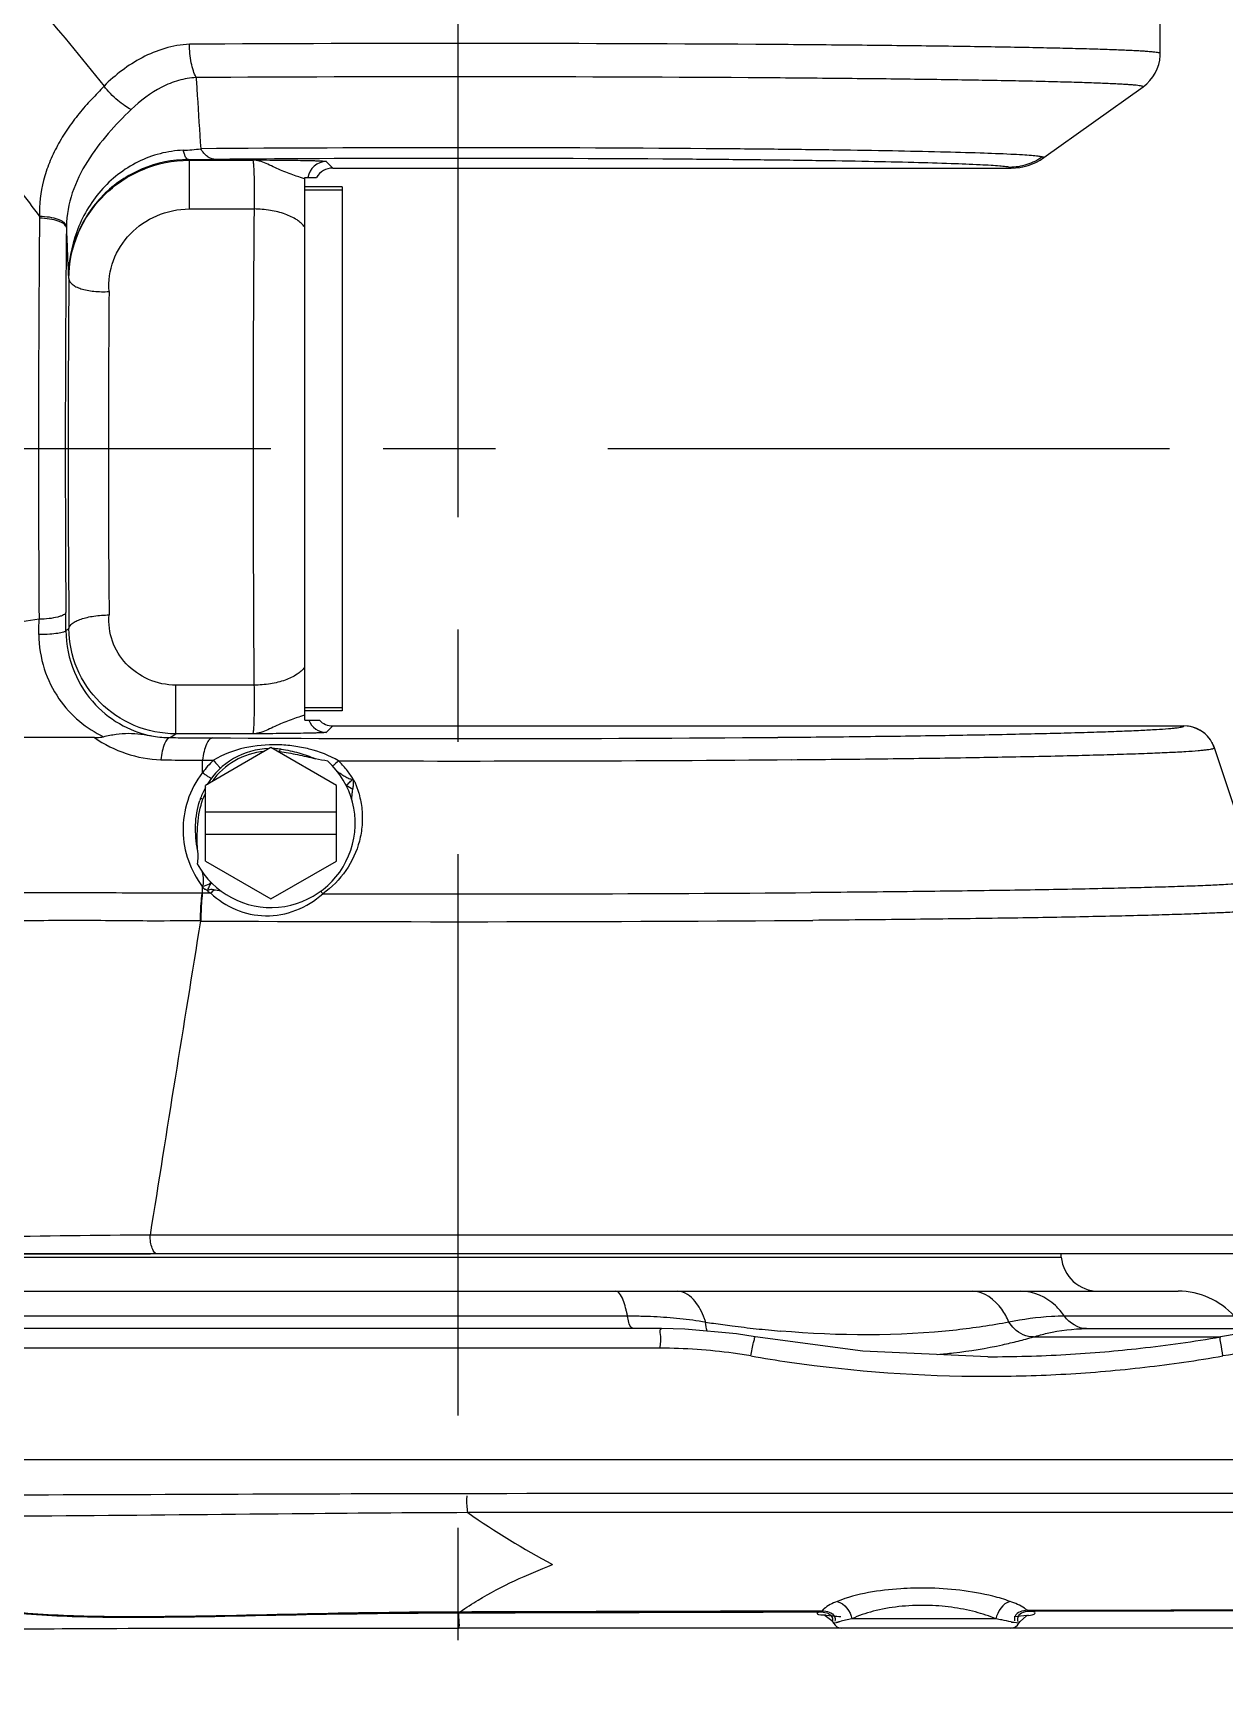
# Model space of a CAD drawing. Header units: millimetres. Extents: x 4086 to 8300, y 123 to 1549.
# Drawn here: x 6869.58 to 6885.49, y 988.63 to 1010.6 of the extents above; entities that cross this region are included whole.
import ezdxf

# ---------------------------------------------------------------- set-up
doc = ezdxf.new("R2010")
doc.units = ezdxf.units.MM
doc.linetypes.add('CENTER', pattern=[0.6, 0.375, -0.075, 0.075, -0.075])
doc.layers.add('中心线', color=7, linetype='Continuous')
doc.layers.add('外形图', color=7, linetype='Continuous')

msp = doc.modelspace()

# ---------------------------------------------------------------- linework, layer by layer
at = {"layer": '中心线', "linetype": 'CENTER', "ltscale": 20}
for p, q in [((6875.264, 980.1318), (6875.264, 1030.9093)), ((6992.764, 1005.043), (6836.9537, 1005.043))]:
    msp.add_line(p, q, dxfattribs=at)
at = {"layer": '外形图'}
for p, q in [((6884.639, 1010.3244), (6884.639, 1012.168)), ((6884.6384, 1010.2974), (6884.639, 1010.3243)), ((6883.0846, 1008.9328), (6884.4102, 1009.8798)), ((6871.6724, 1008.8982), (6871.6589, 1008.9072)), ((6871.6724, 1008.8982), (6871.6724, 1008.247)), ((6871.6724, 1008.8982), (6872.5205, 1008.8982)), ((6873.589, 1008.793), (6873.5033, 1008.8787)), ((6873.589, 1008.793), (6882.6485, 1008.793)), ((6873.214, 1001.418), (6873.214, 1008.668)), ((6873.214, 1008.668), (6873.3725, 1008.668)), ((6873.714, 1008.543), (6873.214, 1008.543)), ((6873.714, 1008.543), (6873.714, 1001.543)), ((6873.714, 1008.5003), (6873.214, 1008.5003)), ((6871.6724, 1008.247), (6872.5376, 1008.247)), ((6870.065, 1007.3181), (6870.0596, 1007.3217)), ((6870.0263, 1002.6153), (6870.0662, 1002.6419)), ((6871.4948, 1001.2373), (6871.4948, 1001.887)), ((6872.5372, 1001.887), (6871.4948, 1001.887)), ((6873.714, 1001.5857), (6873.214, 1001.5857)), ((6873.714, 1001.543), (6873.214, 1001.543)), ((6873.214, 1001.418), (6873.4105, 1001.418)), ((6873.589, 1001.343), (6873.5028, 1001.2568)), ((6873.589, 1001.343), (6884.9558, 1001.343)), ((6884.9558, 1001.3429), (6884.9557, 1001.343)), ((6871.4186, 1001.1865), (6871.4948, 1001.2373)), ((6872.5199, 1001.2373), (6871.4948, 1001.2373)), ((6885.3434, 1001.0958), (6885.3426, 1001.0976)), ((6871.8494, 1000.7197), (6871.8503, 1000.8845)), ((6871.8503, 1000.8845), (6871.995, 1000.8836)), ((6872.764, 1001.0534), (6871.889, 1000.5482)), ((6873.639, 1000.5482), (6872.764, 1001.0534)), ((6872.8813, 1001.0339), (6872.8773, 1001.0006)), ((6872.9012, 1001.0314), (6872.8813, 1001.0339)), ((6885.954, 999.2729), (6885.3614, 1001.0506)), ((6871.889, 999.5378), (6871.889, 1000.5482)), ((6873.639, 999.5378), (6873.639, 1000.5482)), ((6873.7695, 1000.546), (6873.7679, 1000.5469)), ((6873.8564, 1000.4944), (6873.7695, 1000.546)), ((6871.8244, 1000.3787), (6871.8136, 1000.3469)), ((6871.8244, 1000.3787), (6871.856, 1000.3675)), ((6873.639, 1000.193), (6871.889, 1000.193)), ((6873.639, 999.893), (6871.889, 999.893)), ((6871.889, 999.5378), (6872.764, 999.0327)), ((6872.764, 999.0327), (6873.639, 999.5378)), ((6871.8515, 999.1081), (6871.8509, 999.1936)), ((6871.961, 999.1075), (6871.8515, 999.1081)), ((6871.8846, 999.1668), (6871.8774, 999.1596)), ((6871.8303, 998.7375), (6871.8221, 998.7376)), ((6886.014, 994.543), (6871.1499, 994.543)), ((6885.764, 994.293), (6863.5773, 994.293)), ((6867.2099, 994.2494), (6883.3181, 994.2494)), ((6867.2137, 994.293), (6871.1562, 994.293)), ((6883.3181, 994.2494), (6883.3143, 994.293)), ((6865.6476, 993.793), (6884.8804, 993.793)), ((6877.5253, 993.4598), (6864.9023, 993.4598)), ((6885.6257, 993.4598), (6883.3613, 993.4598)), ((6877.9783, 993.2931), (6864.3995, 993.2931)), ((6877.6066, 993.2931), (6877.6069, 993.2931)), ((6878.2914, 993.2865), (6877.978, 993.2931)), ((6878.9811, 993.2245), (6878.2914, 993.2865)), ((6879.232, 993.1854), (6878.9811, 993.2245)), ((6882.9474, 993.1836), (6885.4444, 993.1836)), ((6883.6525, 993.2931), (6890.1756, 993.2931)), ((6877.2724, 993.0323), (6865.006, 993.0323)), ((6877.6066, 993.0323), (6877.2724, 993.0323)), ((6877.9624, 993.0323), (6877.6066, 993.0323)), ((6882.336, 992.918), (6882.3358, 992.918)), ((6886.0131, 991.543), (6864.2189, 991.543)), ((6875.2752, 989.3448), (6875.2746, 989.4978)), ((6880.1005, 989.5134), (6880.0889, 989.5107)), ((6882.4452, 989.4158), (6880.5204, 989.4158)), ((6882.8511, 989.4587), (6882.8811, 989.471)), ((6882.8775, 989.525), (6882.8634, 989.5317)), ((6875.2752, 989.3448), (6875.2746, 989.293)), ((6880.1737, 989.293), (6875.2746, 989.293)), ((6880.2765, 989.293), (6880.1737, 989.293)), ((6880.2548, 989.3931), (6880.2765, 989.3594)), ((6880.3094, 989.3657), (6880.2765, 989.3593)), ((6880.3869, 989.293), (6880.2765, 989.293)), ((6882.6412, 989.293), (6880.3869, 989.293)), ((6882.7516, 989.293), (6882.64, 989.293)), ((6882.7515, 989.3592), (6882.6885, 989.3681)), ((6882.8811, 989.293), (6882.7516, 989.293)), ((6885.609, 989.293), (6882.8811, 989.293))]:
    msp.add_line(p, q, dxfattribs=at)
for points in [[(6884.6384, 1010.2974), (6884.6388, 1010.3074), (6884.639, 1010.3244)], [(6882.3358, 992.918), (6880.6695, 992.9944), (6879.232, 993.1854)], [(6875.2931, 989.5133), (6875.2869, 989.5058), (6875.2808, 989.5006), (6875.2746, 989.4978)], [(6880.1238, 989.5253), (6880.112, 989.5183), (6880.1005, 989.5134)], [(6880.1737, 989.4667), (6880.1479, 989.4709), (6880.1662, 989.4639), (6880.2548, 989.3931)], [(6882.7516, 989.3594), (6882.7664, 989.3837), (6882.8511, 989.4587)], [(6882.9053, 989.5177), (6882.8914, 989.5203), (6882.8775, 989.525)]]:
    msp.add_lwpolyline(points, dxfattribs=at)
for centre, radius, start, end in [((6875.255, 375.9456), 634.5114, 89.6404438, 90.3232069), ((6884.0928, 1010.3243), 0.5463, 305.53333, 357.17673), ((6875.255, 403.3553), 606.6565, 89.6332898, 90.3295967), ((6871.4805, 1011.7449), 2.7158, 272.36439, 277.30045), ((6875.2673, 566.8602), 442.2043, 89.571296, 90.445941), ((6871.4794, 1071.6788), 62.7719, 270.163866, 270.488596), ((6875.2673, 606.6553), 402.2671, 89.554661, 90.463281), ((6873.5034, 1008.6287), 0.2501, 90.02246, 170.94497), ((6873.589, 1008.5431), 0.2499, 89.99701, 150.00668), ((6882.6484, 1009.5437), 0.7507, 270.01933, 305.52432), ((7199.0896, 1005.0396), 329.4304, 179.463719, 180.395318), ((6871.3726, 1008.1427), 1.699, 179.90973, 180.66359), ((7264.0842, 1005.0413), 391.5597, 179.530913, 180.461563), ((7179.8111, 1005.0397), 309.7937, 179.452903, 180.403282), ((6871.3756, 1007.9857), 1.3442, 178.73849, 179.48361), ((7130.8619, 1005.0449), 260.8068, 179.500596, 180.527913), ((7102.1682, 1005.0448), 231.5759, 179.480479, 180.54918), ((6791.8526, 1002.3452), 78.1741, 0.198001, 0.37678), ((6784.2708, 1003.7632), 85.4021, 359.195015, 359.331396), ((6873.5029, 1001.5069), 0.2501, 200.8155, 269.97886), ((6873.589, 1001.593), 0.25, 224.42658, 270.0013), ((6884.9557, 1000.9154), 0.4276, 26.36023, 89.99683), ((6884.9559, 1000.9154), 0.4275, 42.62018, 90.00932), ((6871.3642, 1002.5765), 1.6887, 235.42298, 267.61914), ((6871.4278, 1002.5713), 1.3848, 260.31815, 269.62169), ((6875.2444, 1531.9045), 530.7314, 269.648399, 270.463074), ((6884.9564, 1000.9159), 0.4267, 42.29164, 42.61848), ((6884.9556, 1000.9152), 0.4279, 35.96291, 42.2882), ((6884.9561, 1000.9156), 0.4272, 34.3312, 35.96169), ((6884.9563, 1000.9157), 0.427, 25.20706, 28.60581), ((6884.956, 1000.9155), 0.4274, 25.21955, 26.36108), ((6884.9556, 1000.9153), 0.4278, 24.9883, 25.20495), ((6884.9559, 1000.9155), 0.4274, 24.96065, 25.20722), ((6884.9554, 1000.9153), 0.4279, 18.87947, 24.99033), ((6884.9553, 1000.9152), 0.4281, 18.44125, 24.98786), ((6872.764, 1000.043), 1.125, 208.90222, 47.58205), ((6872.8562, 999.9715), 1.2544, 133.35621, 143.38368), ((6872.764, 1000.043), 0.9978, 91.40856, 148.70368), ((6872.764, 1000.043), 0.9643, 95.2425, 144.65837), ((6872.764, 1000.043), 0.9978, 83.25171, 88.67974), ((6872.764, 1000.043), 0.9643, 83.25138, 84.71765), ((6875.2366, 1557.6914), 556.8172, 269.83839, 270.460573), ((6884.9571, 1000.9158), 0.4262, 18.4326, 18.87606), ((6872.764, 1000.043), 0.9978, 151.41668, 160.33788), ((6872.764, 1000.043), 0.9643, 155.27923, 160.33722), ((6872.8436, 999.9384), 1.241, 216.8798, 218.87266), ((6872.411, 998.7573), 0.5702, 136.01206, 142.10932), ((6870.5282, 996.9106), 3.6571, 36.8052, 37.48876), ((6875.3027, 1602.4129), 603.3142, 269.8246544, 270.4435691), ((8165.2945, 789.2857), 1310.3209, 170.8019378, 170.9876922), ((6875.2409, 1633.1617), 634.4334, 269.6919908, 270.4296802), ((6871.7862, 868.009), 126.5356, 90.288134, 91.256312), ((6883.8162, 994.293), 0.5, 185, 270), ((6884.8804, 992.793), 1, 41.81532, 90), ((6877.5254, 986.1634), 7.2963, 89.34551, 90.00107), ((6877.5274, 986.3287), 7.131, 88.59665, 89.34587), ((6877.5371, 986.6478), 6.8118, 85.67582, 88.61297), ((6877.5705, 987.094), 6.3643, 82.54585, 85.67227), ((6877.6049, 987.3666), 6.0896, 80.89362, 82.53429), ((6877.3445, 992.9721), 1.2902, 18.40561, 20.60825), ((6881.1823, 1010.9889), 17.8024, 261.55773, 261.89821), ((6881.1352, 1010.6541), 17.4643, 261.89657, 262.71954), ((6881.0254, 1009.7838), 16.5871, 262.71454, 263.83694), ((6880.9007, 1008.6282), 15.4248, 263.83689, 265.039), ((6881.2755, 998.9103), 5.9658, 284.22719, 286.27518), ((6882.3558, 1011.0812), 18.1621, 276.38346, 279.79103), ((6886.6969, 986.0764), 7.2167, 90.00718, 99.99447), ((6877.9628, 985.8991), 7.1332, 86.05718, 90.003), ((6877.97, 986.0016), 7.0304, 82.09905, 86.05823), ((6877.984, 986.1069), 6.9242, 80.10746, 82.0945), ((6881.0184, 1000.3423), 7.4223, 275.01553, 276.6546), ((6881.0974, 999.7206), 6.7955, 276.60008, 282.18575), ((6881.2119, 999.1612), 6.2246, 282.2424, 284.22707), ((6882.3362, 1011.2756), 18.3576, 271.62016, 273.25256), ((6882.3378, 1011.2468), 18.3287, 273.25247, 274.88557), ((6882.342, 1011.1981), 18.2799, 274.88556, 276.38574), ((6886.6841, 985.9659), 7.0663, 90.00626, 99.84861), ((6882.281, 1010.7445), 18.0854, 260.10654, 261.75905), ((6882.3192, 1011.0479), 18.3911, 261.77656, 269.99642), ((6882.336, 1011.2815), 18.3635, 270.00008, 271.62024), ((6882.3224, 1011.1448), 18.488, 271.63126, 274.91808), ((6882.3279, 1011.0777), 18.4206, 274.91883, 276.56399), ((6882.3419, 1010.9619), 18.304, 276.56203, 279.85743), ((6882.3218, 1011.1619), 18.5051, 269.98861, 271.63175), ((6882.0554, 1000.4417), 11.691, 235.25094, 241.76518), ((6881.4595, 986.7163), 2.8811, 88.915, 96.23836), ((6881.4612, 986.6344), 2.9629, 82.43592, 88.97826), ((6882.0921, 986.9611), 2.48, 79.9378, 81.81426), ((6928.842, -18384.0075), 19373.5797, 90.01505478, 90.1358542), ((6880.3869, 989.418), 0.125, 208.0021, 270), ((6882.6412, 989.418), 0.125, 270, 331.99769), ((6882.7137, 989.6053), 0.239, 253.75357, 257.43927)]:
    msp.add_arc(centre, radius, start, end, dxfattribs=at)
for points, knots in [([(6868.6932, 1012.053), (6868.9988, 1011.7107), (6869.6241, 1010.9989), (6870.2309, 1010.271), (6870.5347, 1009.8884)], [0, 0, 0, 0, 0.4843319, 1, 1, 1, 1]), ([(6867.4201, 1010.8543), (6867.802, 1010.4264), (6868.3768, 1009.7698), (6869.1248, 1008.8636), (6869.4937, 1008.3886), (6869.6735, 1008.1453)], [0, 0, 0, 0, 0.4882033, 0.7425552, 1, 1, 1, 1]), ([(6871.6757, 1010.447), (6871.564, 1010.4415), (6871.3444, 1010.4028), (6870.9435, 1010.2365), (6870.6851, 1010.0371), (6870.5347, 1009.8884)], [0, 0, 0, 0, 0.2588458, 0.5104108, 1, 1, 1, 1]), ([(6871.7651, 1010.0018), (6871.7497, 1010.0306), (6871.724, 1010.0948), (6871.6867, 1010.2428), (6871.6761, 1010.3632), (6871.6757, 1010.4469)], [0, 0, 0, 0, 0.2143621, 0.4509336, 1, 1, 1, 1]), ([(6884.639, 1010.3245), (6884.6389, 1010.3271), (6884.6283, 1010.331), (6884.6122, 1010.3348), (6884.5814, 1010.3393), (6884.5406, 1010.3438), (6884.4876, 1010.3483), (6884.4233, 1010.3528), (6884.3474, 1010.3573), (6884.2236, 1010.3637), (6884.0411, 1010.3713), (6883.7893, 1010.3799), (6883.4948, 1010.3882), (6883.159, 1010.3961), (6882.7838, 1010.4038), (6882.3709, 1010.4111), (6881.9224, 1010.418), (6881.2598, 1010.4267), (6880.3609, 1010.4363), (6879.6229, 1010.442), (6879.2368, 1010.4446)], [0, 0, 0, 0, 0.0014251, 0.0048372, 0.0103713, 0.0180449, 0.0278569, 0.039799, 0.0538584, 0.0700189, 0.1085624, 0.1552412, 0.2098239, 0.2720389, 0.3415757, 0.4180869, 0.50119, 0.5904695, 0.7857421, 1, 1, 1, 1]), ([(6870.5347, 1009.8885), (6870.5075, 1009.8586), (6870.4527, 1009.7982), (6870.3665, 1009.7101), (6870.2803, 1009.6191), (6870.2005, 1009.5203), (6870.1217, 1009.419), (6870.0219, 1009.2792), (6869.9099, 1009.0969), (6869.8005, 1008.8674), (6869.6971, 1008.5542), (6869.6679, 1008.3069), (6869.6735, 1008.1453)], [0, 0, 0, 0, 0.0606401, 0.1222428, 0.1848291, 0.2484943, 0.3127265, 0.3772452, 0.5060612, 0.6331044, 0.7575315, 1, 1, 1, 1]), ([(6870.8983, 1009.5759), (6870.8684, 1009.5887), (6870.8052, 1009.6261), (6870.6783, 1009.7252), (6870.5888, 1009.8189), (6870.5347, 1009.8884)], [0, 0, 0, 0, 0.2022871, 0.4527956, 1, 1, 1, 1]), ([(6871.7652, 1010.0018), (6871.6862, 1009.9984), (6871.5267, 1009.971), (6871.2213, 1009.8465), (6871.0194, 1009.6925), (6870.8983, 1009.5759)], [0, 0, 0, 0, 0.24108, 0.4875059, 1, 1, 1, 1]), ([(6871.7652, 1010.0018), (6871.7699, 1009.9221), (6871.7892, 1009.6052), (6871.81, 1009.2884), (6871.8256, 1009.0511)], [0, 0, 0, 0, 0.251303, 1, 1, 1, 1]), ([(6884.4102, 1009.8798), (6884.4103, 1009.8822), (6884.4001, 1009.8864), (6884.3846, 1009.8899), (6884.3547, 1009.8946), (6884.3152, 1009.8989), (6884.2636, 1009.9035), (6884.201, 1009.908), (6884.1271, 1009.9125), (6884.0065, 1009.9188), (6883.8285, 1009.9264), (6883.5829, 1009.9349), (6883.2955, 1009.9432), (6882.9679, 1009.9511), (6882.6016, 1009.9588), (6882.1984, 1009.966), (6881.7605, 1009.9729), (6881.1135, 1009.9816), (6880.2357, 1009.9911), (6879.5149, 1009.9968), (6879.1378, 1009.9994)], [0, 0, 0, 0, 0.0013956, 0.0047648, 0.0102574, 0.017892, 0.0276678, 0.0395769, 0.0536066, 0.0697409, 0.1082423, 0.1548927, 0.2094606, 0.2716738, 0.3412215, 0.4177556, 0.5008926, 0.590216, 0.7856024, 1, 1, 1, 1]), ([(6870.8983, 1009.5759), (6870.7916, 1009.474), (6870.5801, 1009.256), (6870.3007, 1008.8902), (6870.0924, 1008.4732), (6870.0349, 1008.1663), (6870.0318, 1008.0153)], [0, 0, 0, 0, 0.2419941, 0.4972624, 0.7522882, 1, 1, 1, 1]), ([(6871.5925, 1009.0315), (6871.4887, 1009.0271), (6871.2802, 1008.996), (6870.9837, 1008.885), (6870.7144, 1008.715), (6870.4067, 1008.4227), (6870.1344, 1007.957), (6870.0601, 1007.5323), (6870.0596, 1007.3217)], [0, 0, 0, 0, 0.1234955, 0.2482452, 0.3736489, 0.499333, 0.7497445, 1, 1, 1, 1]), ([(6871.6589, 1008.9072), (6871.6523, 1008.9079), (6871.6375, 1008.9179), (6871.6216, 1008.944), (6871.6057, 1008.983), (6871.597, 1009.0139), (6871.5925, 1009.0315)], [0, 0, 0, 0, 0.1358889, 0.3392405, 0.6268307, 1, 1, 1, 1]), ([(6872.0147, 1008.9092), (6871.9976, 1008.9098), (6871.9618, 1008.9177), (6871.9119, 1008.9471), (6871.8652, 1008.9926), (6871.8385, 1009.0302), (6871.8256, 1009.0512)], [0, 0, 0, 0, 0.2087359, 0.4378988, 0.6996842, 1, 1, 1, 1]), ([(6883.064, 1008.9426), (6883.046, 1008.9467), (6882.9981, 1008.953), (6882.9094, 1008.9612), (6882.7871, 1008.9693), (6882.5587, 1008.9812), (6882.1944, 1008.9947), (6881.6675, 1009.0092), (6881.0283, 1009.0224), (6880.2877, 1009.0343), (6879.459, 1009.0445), (6878.8785, 1009.0498), (6878.576, 1009.0522)], [0, 0, 0, 0, 0.0123401, 0.0321976, 0.059521, 0.0942043, 0.185019, 0.3030696, 0.4462983, 0.6121934, 0.7978462, 1, 1, 1, 1]), ([(6871.6589, 1008.9072), (6871.4497, 1008.9063), (6871.0266, 1008.82), (6870.4964, 1008.4611), (6870.145, 1007.935), (6870.0614, 1007.5238), (6870.0596, 1007.3217)], [0, 0, 0, 0, 0.2530104, 0.5068704, 0.7555789, 1, 1, 1, 1]), ([(6870.065, 1007.3181), (6870.0666, 1007.5224), (6870.1515, 1007.934), (6870.5045, 1008.456), (6871.0347, 1008.8126), (6871.4596, 1008.8982), (6871.6724, 1008.8982)], [0, 0, 0, 0, 0.2467016, 0.4925359, 0.7430007, 1, 1, 1, 1]), ([(6873.5033, 1008.8787), (6873.5028, 1008.8793), (6873.5003, 1008.8798), (6873.4928, 1008.8812), (6873.4769, 1008.8824), (6873.451, 1008.8841), (6873.4159, 1008.8856), (6873.3721, 1008.8871), (6873.3202, 1008.8886), (6873.2609, 1008.89), (6873.169, 1008.8917), (6873.0413, 1008.8936), (6872.8767, 1008.8954), (6872.7011, 1008.8969), (6872.5812, 1008.8978), (6872.5205, 1008.8982)], [0, 0, 0, 0, 0.0023314, 0.0070919, 0.0239584, 0.0505044, 0.0863928, 0.1311399, 0.184158, 0.2447792, 0.3122635, 0.4645363, 0.6341967, 0.814613, 1, 1, 1, 1]), ([(6872.5205, 1008.8982), (6872.5221, 1008.8976), (6872.5237, 1008.8908), (6872.5262, 1008.8799), (6872.5283, 1008.8606), (6872.5306, 1008.8355), (6872.5327, 1008.8038), (6872.5354, 1008.7508), (6872.5379, 1008.6737), (6872.5398, 1008.572), (6872.5404, 1008.4628), (6872.5398, 1008.3537), (6872.5385, 1008.2817), (6872.5376, 1008.247)], [0, 0, 0, 0, 0.008109, 0.026622, 0.0556929, 0.094932, 0.1437231, 0.2012742, 0.3387336, 0.4982373, 0.6691989, 0.8402454, 1, 1, 1, 1]), ([(6873.214, 1008.6498), (6873.1951, 1008.6565), (6873.15, 1008.6704), (6873.0406, 1008.705), (6872.9186, 1008.7519), (6872.7939, 1008.8108), (6872.7014, 1008.8543), (6872.6113, 1008.8878), (6872.55, 1008.8975), (6872.5205, 1008.8982)], [0, 0, 0, 0, 0.0815528, 0.191469, 0.4653294, 0.611059, 0.7510458, 0.8801944, 1, 1, 1, 1]), ([(6882.6297, 1008.8027), (6882.6129, 1008.8068), (6882.5679, 1008.8129), (6882.4845, 1008.821), (6882.3693, 1008.8289), (6882.154, 1008.8406), (6881.8104, 1008.8539), (6881.3132, 1008.8681), (6880.7097, 1008.8811), (6880.0105, 1008.8927), (6879.2279, 1008.9027), (6878.6797, 1008.9079), (6878.3939, 1008.9102)], [0, 0, 0, 0, 0.0122631, 0.0320509, 0.0593138, 0.0939474, 0.1846967, 0.302727, 0.4459814, 0.6119444, 0.7977043, 1, 1, 1, 1]), ([(6883.064, 1008.9426), (6883.0014, 1008.8978), (6882.8613, 1008.8277), (6882.7066, 1008.8028), (6882.6297, 1008.8027)], [0, 0, 0, 0, 0.5001832, 1, 1, 1, 1]), ([(6882.6486, 1008.793), (6882.6473, 1008.7953), (6882.6407, 1008.7991), (6882.634, 1008.8014), (6882.6297, 1008.8027)], [0, 0, 0, 0, 0.3652118, 1, 1, 1, 1]), ([(6883.0846, 1008.9328), (6883.0849, 1008.935), (6883.0758, 1008.9401), (6883.0694, 1008.9413), (6883.064, 1008.9426)], [0, 0, 0, 0, 0.2944846, 1, 1, 1, 1]), ([(6870.0318, 1008.0153), (6870.0304, 1008.0346), (6870.0076, 1008.0641), (6869.9664, 1008.0898), (6869.9023, 1008.1173), (6869.8033, 1008.1393), (6869.7186, 1008.1453), (6869.6735, 1008.1453)], [0, 0, 0, 0, 0.1450396, 0.2459064, 0.3674171, 0.6627108, 1, 1, 1, 1]), ([(6870.0315, 1007.9978), (6870.0302, 1008.0163), (6870.0069, 1008.0444), (6869.9663, 1008.0685), (6869.9022, 1008.095), (6869.8034, 1008.1163), (6869.7188, 1008.1226), (6869.6737, 1008.123)], [0, 0, 0, 0, 0.1402771, 0.2404417, 0.3621246, 0.6595405, 1, 1, 1, 1]), ([(6870.6019, 1007.1445), (6870.5914, 1007.2837), (6870.6333, 1007.57), (6870.8667, 1007.9352), (6871.2303, 1008.1853), (6871.5244, 1008.2466), (6871.6724, 1008.247)], [0, 0, 0, 0, 0.2449309, 0.4893387, 0.7403913, 1, 1, 1, 1]), ([(6873.214, 1008.002), (6873.1876, 1008.0411), (6873.1059, 1008.1128), (6872.9473, 1008.1867), (6872.7522, 1008.2348), (6872.6108, 1008.2464), (6872.5376, 1008.247)], [0, 0, 0, 0, 0.1907774, 0.428037, 0.7035624, 1, 1, 1, 1]), ([(6870.0315, 1007.9978), (6870.0338, 1007.9409), (6870.0431, 1007.7156), (6870.0525, 1007.4902), (6870.0596, 1007.3217)], [0, 0, 0, 0, 0.2523091, 1, 1, 1, 1]), ([(6870.065, 1007.3181), (6870.0659, 1007.3043), (6870.076, 1007.2745), (6870.111, 1007.2373), (6870.1628, 1007.2054), (6870.23, 1007.1791), (6870.3105, 1007.1591), (6870.4356, 1007.1414), (6870.5345, 1007.1404), (6870.6019, 1007.1445)], [0, 0, 0, 0, 0.0692397, 0.1504738, 0.2503399, 0.3704001, 0.5091938, 0.6634659, 1, 1, 1, 1]), ([(6870.0251, 1002.8592), (6870.0235, 1002.8444), (6869.997, 1002.825), (6869.9593, 1002.8088), (6869.8944, 1002.7893), (6869.7963, 1002.7733), (6869.7121, 1002.7676), (6869.6671, 1002.7667)], [0, 0, 0, 0, 0.1175092, 0.2146981, 0.3373297, 0.6445649, 1, 1, 1, 1]), ([(6870.0662, 1002.6419), (6870.0682, 1002.6693), (6870.1034, 1002.7105), (6870.1641, 1002.7455), (6870.2313, 1002.7727), (6870.3115, 1002.7947), (6870.4364, 1002.8177), (6870.5353, 1002.8246), (6870.603, 1002.8251)], [0, 0, 0, 0, 0.1384624, 0.2383116, 0.3599921, 0.5012839, 0.6583819, 1, 1, 1, 1]), ([(6871.4948, 1001.887), (6871.3696, 1001.8873), (6871.1206, 1001.9402), (6870.815, 1002.1548), (6870.6225, 1002.4661), (6870.5917, 1002.7082), (6870.603, 1002.8251)], [0, 0, 0, 0, 0.2601527, 0.5116093, 0.7558864, 1, 1, 1, 1]), ([(6869.6671, 1002.7667), (6869.3646, 1002.7208), (6868.7583, 1002.6385), (6868.1524, 1002.5529), (6867.8509, 1002.5015)], [0, 0, 0, 0, 0.500053, 1, 1, 1, 1]), ([(6870.0263, 1002.6153), (6870.0254, 1002.6101), (6870.012, 1002.6008), (6869.9891, 1002.5928), (6869.9555, 1002.5848), (6869.8954, 1002.575), (6869.7974, 1002.5659), (6869.7131, 1002.5634), (6869.6645, 1002.5634)], [0, 0, 0, 0, 0.043168, 0.1127074, 0.2053185, 0.3185327, 0.6062276, 1, 1, 1, 1]), ([(6870.0263, 1002.6153), (6870.027, 1002.4269), (6870.1012, 1002.0613), (6870.3883, 1001.6195), (6870.7684, 1001.329), (6871.0544, 1001.2308), (6871.1949, 1001.2062)], [0, 0, 0, 0, 0.2860059, 0.5496088, 0.7833987, 1, 1, 1, 1]), ([(6871.4948, 1001.2373), (6871.3056, 1001.2373), (6870.9277, 1001.3135), (6870.4563, 1001.6309), (6870.1429, 1002.0951), (6870.0676, 1002.4607), (6870.0662, 1002.6419)], [0, 0, 0, 0, 0.2570078, 0.5077965, 0.7537742, 1, 1, 1, 1]), ([(6869.6645, 1002.5634), (6869.6646, 1002.4084), (6869.7129, 1002.1032), (6869.9096, 1001.7043), (6870.1893, 1001.3967), (6870.4134, 1001.2532), (6870.5285, 1001.1988)], [0, 0, 0, 0, 0.273954, 0.5357211, 0.7751853, 1, 1, 1, 1]), ([(6873.214, 1002.1289), (6873.1876, 1002.0902), (6873.1057, 1002.0193), (6872.9473, 1001.9465), (6872.752, 1001.899), (6872.6105, 1001.8875), (6872.5372, 1001.887)], [0, 0, 0, 0, 0.1897172, 0.4267857, 0.7027669, 1, 1, 1, 1]), ([(6872.5372, 1001.887), (6872.538, 1001.8522), (6872.5393, 1001.7802), (6872.5399, 1001.6711), (6872.5392, 1001.5622), (6872.5374, 1001.4608), (6872.5348, 1001.384), (6872.5321, 1001.3313), (6872.5301, 1001.2997), (6872.5278, 1001.2747), (6872.5257, 1001.2555), (6872.5232, 1001.2447), (6872.5216, 1001.2379), (6872.5199, 1001.2373)], [0, 0, 0, 0, 0.1604043, 0.3317472, 0.5027241, 0.6620537, 0.7992476, 0.8566608, 0.9053245, 0.9444553, 0.9734442, 0.9919064, 1, 1, 1, 1]), ([(6873.214, 1001.4859), (6873.1951, 1001.4792), (6873.1501, 1001.4651), (6873.0408, 1001.4306), (6872.9188, 1001.3835), (6872.7939, 1001.3247), (6872.7012, 1001.2812), (6872.6109, 1001.2477), (6872.5495, 1001.238), (6872.5199, 1001.2373)], [0, 0, 0, 0, 0.0813236, 0.1910936, 0.4649003, 0.6106826, 0.7507456, 0.8800389, 1, 1, 1, 1]), ([(6879.5338, 1001.1905), (6879.9239, 1001.1938), (6880.6688, 1001.2013), (6881.7262, 1001.2155), (6882.5319, 1001.2299), (6883.1085, 1001.2428), (6883.4849, 1001.2525), (6883.8211, 1001.2626), (6884.1156, 1001.2731), (6884.3669, 1001.2839), (6884.5738, 1001.2948), (6884.7179, 1001.3047), (6884.8102, 1001.3129), (6884.8622, 1001.3187), (6884.9021, 1001.324), (6884.9314, 1001.3304), (6884.9474, 1001.334), (6884.9563, 1001.3404), (6884.9558, 1001.3429)], [0, 0, 0, 0, 0.2155818, 0.4116276, 0.5843188, 0.6608343, 0.7302941, 0.7923523, 0.8467157, 0.8931157, 0.9313335, 0.9611872, 0.9729346, 0.9825486, 0.9900221, 0.9953605, 0.9986028, 1, 1, 1, 1]), ([(6870.4059, 1001.186), (6870.2119, 1001.1869), (6869.4464, 1001.1898), (6868.6809, 1001.1916), (6868.1092, 1001.1933)], [0, 0, 0, 0, 0.2533004, 1, 1, 1, 1]), ([(6870.4059, 1001.186), (6870.4161, 1001.186), (6870.4573, 1001.1867), (6870.4987, 1001.1915), (6870.5288, 1001.1992)], [0, 0, 0, 0, 0.2470732, 1, 1, 1, 1]), ([(6870.5284, 1001.1988), (6870.5836, 1001.2128), (6870.6939, 1001.2361), (6870.8619, 1001.2483), (6871.0291, 1001.2349), (6871.1391, 1001.2152), (6871.1949, 1001.2062)], [0, 0, 0, 0, 0.2539109, 0.5018353, 0.7479909, 1, 1, 1, 1]), ([(6871.4186, 1001.1865), (6871.4032, 1001.1857), (6871.3792, 1001.1684), (6871.3574, 1001.1361), (6871.3325, 1001.0845), (6871.3091, 1001.0013), (6871.2981, 1000.929), (6871.2941, 1000.8892)], [0, 0, 0, 0, 0.1375022, 0.2334502, 0.3504843, 0.6439291, 1, 1, 1, 1]), ([(6871.4186, 1001.1865), (6871.4663, 1001.1863), (6871.6559, 1001.1852), (6871.8455, 1001.184), (6871.9875, 1001.1831)], [0, 0, 0, 0, 0.2511317, 1, 1, 1, 1]), ([(6871.9875, 1001.1831), (6871.9709, 1001.1823), (6871.9447, 1001.1655), (6871.9203, 1001.1326), (6871.8929, 1001.081), (6871.867, 1000.9973), (6871.8548, 1000.9245), (6871.8503, 1000.8845)], [0, 0, 0, 0, 0.1447112, 0.2421249, 0.3593291, 0.6499347, 1, 1, 1, 1]), ([(6873.6661, 1000.8763), (6873.5456, 1000.9484), (6873.3453, 1001.0243), (6873.0684, 1001.077), (6872.7791, 1001.1002), (6872.4076, 1001.0697), (6872.1225, 1000.9623), (6871.995, 1000.8836)], [0, 0, 0, 0, 0.2420907, 0.36267, 0.4859462, 0.7416429, 1, 1, 1, 1]), ([(6873.5028, 1001.2568), (6873.5023, 1001.2563), (6873.4998, 1001.2558), (6873.4923, 1001.2543), (6873.4764, 1001.2531), (6873.4505, 1001.2514), (6873.4154, 1001.2499), (6873.3716, 1001.2484), (6873.3197, 1001.247), (6873.2603, 1001.2456), (6873.1684, 1001.2438), (6873.0408, 1001.2419), (6872.8761, 1001.2401), (6872.7006, 1001.2386), (6872.5807, 1001.2377), (6872.5199, 1001.2373)], [0, 0, 0, 0, 0.0023314, 0.0070929, 0.0239654, 0.0505234, 0.0864213, 0.1311796, 0.1842045, 0.2448276, 0.3123182, 0.464593, 0.6342407, 0.8146376, 1, 1, 1, 1]), ([(6871.2941, 1000.8892), (6871.3406, 1000.8889), (6871.526, 1000.8874), (6871.7114, 1000.8858), (6871.8503, 1000.8845)], [0, 0, 0, 0, 0.2511076, 1, 1, 1, 1]), ([(6871.995, 1000.8836), (6872.0081, 1000.8691), (6872.0266, 1000.8485), (6872.0495, 1000.8226), (6872.0632, 1000.8069), (6872.0735, 1000.7945), (6872.0821, 1000.7848), (6872.0849, 1000.7796), (6872.0886, 1000.7761), (6872.0879, 1000.7755)], [0, 0, 0, 0, 0.4098108, 0.5821472, 0.7280844, 0.8447468, 0.9298529, 0.9817911, 1, 1, 1, 1]), ([(6872.8773, 1001.0006), (6872.9584, 1000.991), (6873.1191, 1000.9609), (6873.2785, 1000.9254), (6873.3577, 1000.9054)], [0, 0, 0, 0, 0.4999694, 1, 1, 1, 1]), ([(6872.9012, 1001.0314), (6872.9798, 1001.0212), (6873.135, 1000.9876), (6873.2851, 1000.9363), (6873.3577, 1000.9054)], [0, 0, 0, 0, 0.501132, 1, 1, 1, 1]), ([(6873.6661, 1000.8763), (6873.6597, 1000.87), (6873.6348, 1000.8463), (6873.6082, 1000.8242), (6873.5876, 1000.8095)], [0, 0, 0, 0, 0.2614979, 1, 1, 1, 1]), ([(6873.8621, 1000.6322), (6873.8345, 1000.6766), (6873.7749, 1000.7629), (6873.7037, 1000.84), (6873.6661, 1000.8763)], [0, 0, 0, 0, 0.4996679, 1, 1, 1, 1]), ([(6879.7126, 1000.8921), (6880.119, 1000.8956), (6880.8951, 1000.9033), (6881.9968, 1000.9182), (6882.8362, 1000.9331), (6883.4369, 1000.9465), (6883.829, 1000.9566), (6884.1793, 1000.9671), (6884.4861, 1000.978), (6884.7479, 1000.9892), (6884.9634, 1001.0006), (6885.1136, 1001.0109), (6885.2097, 1001.0194), (6885.2639, 1001.0255), (6885.3055, 1001.031), (6885.336, 1001.0376), (6885.3526, 1001.0414), (6885.3619, 1001.048), (6885.3614, 1001.0506)], [0, 0, 0, 0, 0.2155848, 0.4116331, 0.584326, 0.6608423, 0.7303025, 0.7923611, 0.8467245, 0.8931245, 0.9313419, 0.9611951, 0.9729419, 0.9825552, 0.9900285, 0.9953661, 0.9986051, 1, 1, 1, 1]), ([(6871.8494, 1000.7197), (6871.7634, 1000.6075), (6871.63, 1000.3556), (6871.568, 999.941), (6871.6408, 999.5402), (6871.768, 999.3044), (6871.8459, 999.2002)], [0, 0, 0, 0, 0.2608388, 0.5143366, 0.7599121, 1, 1, 1, 1]), ([(6871.8494, 1000.7197), (6871.8646, 1000.7088), (6871.8919, 1000.6896), (6871.9242, 1000.6678), (6871.9449, 1000.655), (6871.9558, 1000.6486), (6871.963, 1000.6453), (6871.9671, 1000.6435), (6871.9684, 1000.6439)], [0, 0, 0, 0, 0.3960745, 0.7079328, 0.8250506, 0.9134178, 0.9717009, 1, 1, 1, 1]), ([(6873.8633, 1000.6288), (6873.8708, 1000.613), (6873.8892, 1000.5831), (6873.9086, 1000.5341), (6873.9246, 1000.4841), (6873.9455, 1000.4171), (6873.9647, 1000.3313), (6873.9845, 1000.1919), (6873.9859, 1000.0142), (6873.9388, 999.7318), (6873.7854, 999.3963), (6873.5759, 999.186), (6873.4563, 999.1015)], [0, 0, 0, 0, 0.0306141, 0.0611924, 0.0918687, 0.1224939, 0.1838469, 0.24531, 0.3686387, 0.4928707, 0.7439941, 1, 1, 1, 1]), ([(6873.6508, 1000.7353), (6873.6671, 1000.7241), (6873.6998, 1000.7017), (6873.7496, 1000.6694), (6873.7933, 1000.6451), (6873.8309, 1000.6329), (6873.8518, 1000.6311), (6873.8612, 1000.6345)], [0, 0, 0, 0, 0.2496203, 0.4994609, 0.7495587, 0.8749178, 1, 1, 1, 1]), ([(6873.7693, 1000.5481), (6873.7774, 1000.5554), (6873.7933, 1000.5703), (6873.8173, 1000.5923), (6873.8389, 1000.6168), (6873.8585, 1000.6276), (6873.8654, 1000.6359)], [0, 0, 0, 0, 0.2513692, 0.5015255, 0.7501698, 1, 1, 1, 1]), ([(6873.8564, 1000.4944), (6873.8588, 1000.5056), (6873.864, 1000.5337), (6873.8686, 1000.5706), (6873.8682, 1000.6001), (6873.8676, 1000.617), (6873.8642, 1000.6247), (6873.8633, 1000.6288)], [0, 0, 0, 0, 0.2542914, 0.6305931, 0.8162258, 0.9084134, 1, 1, 1, 1]), ([(6873.8443, 1000.3571), (6873.8452, 1000.38), (6873.8472, 1000.4259), (6873.8517, 1000.4719), (6873.8564, 1000.4944)], [0, 0, 0, 0, 0.499686, 1, 1, 1, 1]), ([(6871.784, 999.6833), (6871.7646, 999.7928), (6871.7431, 1000.0165), (6871.779, 1000.2404), (6871.8136, 1000.3469)], [0, 0, 0, 0, 0.4983778, 1, 1, 1, 1]), ([(6871.784, 999.6833), (6871.7785, 999.7985), (6871.7739, 1000.0294), (6871.8172, 1000.2591), (6871.856, 1000.3675)], [0, 0, 0, 0, 0.5004675, 1, 1, 1, 1]), ([(6871.846, 999.2002), (6871.856, 999.2128), (6871.8656, 999.2456), (6871.8644, 999.3098), (6871.8553, 999.3576), (6871.8487, 999.389)], [0, 0, 0, 0, 0.2503935, 0.5009924, 1, 1, 1, 1]), ([(6871.8435, 999.1084), (6871.6272, 999.1097), (6871.1888, 999.1057), (6870.5219, 999.1149), (6869.8419, 999.1156), (6869.3842, 999.1112), (6869.1549, 999.1092)], [0, 0, 0, 0, 0.2413694, 0.4892005, 0.744163, 1, 1, 1, 1]), ([(6871.8222, 998.7378), (6871.8225, 998.7692), (6871.8252, 998.893), (6871.834, 999.0166), (6871.8443, 999.1084)], [0, 0, 0, 0, 0.2540191, 1, 1, 1, 1]), ([(6871.8313, 998.7375), (6871.8315, 998.7689), (6871.8339, 998.8926), (6871.842, 999.0162), (6871.8515, 999.1081)], [0, 0, 0, 0, 0.2533193, 1, 1, 1, 1]), ([(6871.9655, 999.2506), (6871.9567, 999.2437), (6871.9211, 999.2188), (6871.8783, 999.2021), (6871.8459, 999.2002)], [0, 0, 0, 0, 0.2554025, 1, 1, 1, 1]), ([(6871.9141, 999.1423), (6871.9161, 999.1439), (6871.9187, 999.1483), (6871.9235, 999.1568), (6871.9289, 999.1733), (6871.9382, 999.1961), (6871.9522, 999.2223), (6871.9635, 999.2387), (6871.9695, 999.2466)], [0, 0, 0, 0, 0.0631032, 0.1254742, 0.2496412, 0.498153, 0.7483777, 1, 1, 1, 1]), ([(6872.0008, 999.1533), (6871.9935, 999.1546), (6871.965, 999.1596), (6871.9319, 999.156), (6871.9145, 999.1425)], [0, 0, 0, 0, 0.2506864, 1, 1, 1, 1]), ([(6871.961, 999.1075), (6872.0582, 999.0186), (6872.2863, 998.8681), (6872.692, 998.7789), (6873.1097, 998.8566), (6873.3507, 999.0088), (6873.4563, 999.1015)], [0, 0, 0, 0, 0.2413735, 0.4898294, 0.7424898, 1, 1, 1, 1]), ([(6885.954, 999.2729), (6885.954, 999.2699), (6885.943, 999.2643), (6885.9249, 999.2598), (6885.8915, 999.2537), (6885.8467, 999.2481), (6885.7884, 999.2421), (6885.6857, 999.2337), (6885.5257, 999.2237), (6885.2966, 999.2124), (6885.0187, 999.2014), (6884.6936, 999.1906), (6884.3226, 999.1803), (6883.9077, 999.1703), (6883.4509, 999.1609), (6882.9543, 999.1519), (6882.2199, 999.1404), (6881.2221, 999.1278), (6880.4025, 999.1202), (6879.9733, 999.1168)], [0, 0, 0, 0, 0.0014678, 0.0048529, 0.0103399, 0.0179555, 0.0277015, 0.0395715, 0.0696355, 0.108015, 0.1545293, 0.2089563, 0.2710335, 0.340462, 0.4169053, 0.4999936, 0.5893242, 0.7849525, 1, 1, 1, 1]), ([(6886.014, 998.9026), (6886.0139, 998.8995), (6886.0027, 998.894), (6885.9842, 998.8894), (6885.9503, 998.8833), (6885.905, 998.8777), (6885.8462, 998.8718), (6885.7426, 998.8633), (6885.5813, 998.8532), (6885.3506, 998.842), (6885.071, 998.831), (6884.7438, 998.8202), (6884.3707, 998.8098), (6883.9535, 998.7998), (6883.4941, 998.7904), (6882.9949, 998.7813), (6882.2566, 998.7698), (6881.2537, 998.7573), (6880.43, 998.7496), (6879.9987, 998.7462)], [0, 0, 0, 0, 0.0015054, 0.0049377, 0.0104696, 0.0181268, 0.0279115, 0.039817, 0.0699412, 0.1083664, 0.1549123, 0.2093566, 0.2714375, 0.3408559, 0.4172761, 0.5003289, 0.5896123, 0.7851145, 1, 1, 1, 1]), ([(6871.8222, 998.7378), (6871.6064, 998.7391), (6871.2257, 998.7353), (6870.6772, 998.7411), (6870.0043, 998.7457), (6869.4963, 998.7397), (6869.1561, 998.7364)], [0, 0, 0, 0, 0.2428412, 0.4283423, 0.6172061, 1, 1, 1, 1]), ([(6871.2457, 994.293), (6871.232, 994.293), (6871.2099, 994.3078), (6871.1909, 994.3364), (6871.1705, 994.3811), (6871.1544, 994.4511), (6871.15, 994.511), (6871.1501, 994.543)], [0, 0, 0, 0, 0.1455494, 0.2457354, 0.3666801, 0.6617958, 1, 1, 1, 1]), ([(6877.5067, 993.5443), (6877.4978, 993.5801), (6877.4721, 993.6645), (6877.4232, 993.793), (6877.3627, 993.793)], [0, 0, 0, 0, 0.3789531, 1, 1, 1, 1]), ([(6878.4953, 993.5526), (6878.476, 993.5885), (6878.4092, 993.6982), (6878.2862, 993.793), (6878.196, 993.793)], [0, 0, 0, 0, 0.3109824, 1, 1, 1, 1]), ([(6882.6177, 993.3794), (6882.5916, 993.4399), (6882.4938, 993.6307), (6882.2868, 993.793), (6882.1347, 993.793)], [0, 0, 0, 0, 0.302168, 1, 1, 1, 1]), ([(6883.3613, 993.4598), (6883.3258, 993.5106), (6883.1791, 993.6856), (6882.9454, 993.793), (6882.7789, 993.793)], [0, 0, 0, 0, 0.2714408, 1, 1, 1, 1]), ([(6877.5253, 993.4598), (6877.5225, 993.4743), (6877.5166, 993.5026), (6877.5101, 993.5307), (6877.5067, 993.5443)], [0, 0, 0, 0, 0.5136611, 1, 1, 1, 1]), ([(6877.6066, 993.2931), (6877.5982, 993.2931), (6877.5404, 993.3327), (6877.5359, 993.4054), (6877.5253, 993.4598)], [0, 0, 0, 0, 0.1320264, 1, 1, 1, 1]), ([(6882.6177, 993.3794), (6882.3854, 993.3361), (6881.3762, 993.1856), (6880.3471, 993.1936), (6879.5668, 993.2612)], [0, 0, 0, 0, 0.2317248, 1, 1, 1, 1]), ([(6883.3613, 993.4598), (6883.303, 993.4598), (6883.0534, 993.4525), (6882.805, 993.4176), (6882.6177, 993.3794)], [0, 0, 0, 0, 0.2338698, 1, 1, 1, 1]), ([(6882.9474, 993.1836), (6882.8544, 993.1774), (6882.7208, 993.2481), (6882.6389, 993.3485), (6882.6177, 993.3794)], [0, 0, 0, 0, 0.7130751, 1, 1, 1, 1]), ([(6877.9624, 993.0323), (6877.9622, 993.0935), (6877.9848, 993.1511), (6877.9523, 993.2931), (6877.9783, 993.2931)], [0, 0, 0, 0, 0.7014443, 1, 1, 1, 1]), ([(6879.1736, 992.9281), (6879.184, 992.9888), (6879.1944, 993.0782), (6879.2226, 993.1462), (6879.2247, 993.1854), (6879.232, 993.1852)], [0, 0, 0, 0, 0.6986772, 0.9176843, 1, 1, 1, 1]), ([(6882.9474, 993.1836), (6883.0081, 993.2018), (6883.2385, 993.2627), (6883.4775, 993.2931), (6883.6525, 993.2931)], [0, 0, 0, 0, 0.2656809, 1, 1, 1, 1]), ([(6885.4755, 992.9281), (6885.4655, 992.9846), (6885.4597, 993.0679), (6885.4355, 993.1565), (6885.4444, 993.1836)], [0, 0, 0, 0, 0.6681985, 1, 1, 1, 1]), ([(6875.3792, 991.0891), (6874.5564, 991.0876), (6871.656, 991.0778), (6868.7557, 991.0672), (6866.6781, 991.0621)], [0, 0, 0, 0, 0.2836783, 1, 1, 1, 1]), ([(6875.391, 990.8357), (6875.3892, 990.8484), (6875.3805, 990.9227), (6875.3797, 990.9979), (6875.3829, 991.0597)], [0, 0, 0, 0, 0.1720022, 1, 1, 1, 1]), ([(6867.0059, 990.7698), (6867.1959, 990.4626), (6867.6961, 989.897), (6868.7545, 989.5399), (6869.8373, 989.4491), (6871.2879, 989.4296), (6873.0996, 989.4781), (6874.5496, 989.4958), (6875.2746, 989.4978)], [0, 0, 0, 0, 0.1246261, 0.249461, 0.3745657, 0.4996065, 0.7497875, 1, 1, 1, 1]), ([(6875.3917, 990.8357), (6874.6101, 990.8336), (6871.8157, 990.8066), (6869.0214, 990.7819), (6867.0085, 990.7721)], [0, 0, 0, 0, 0.2797003, 1, 1, 1, 1]), ([(6867.0085, 990.7721), (6867.2049, 990.4695), (6867.7212, 989.9233), (6868.7716, 989.5584), (6869.8552, 989.4577), (6871.306, 989.4393), (6873.1179, 989.4898), (6874.568, 989.5113), (6875.293, 989.5133)], [0, 0, 0, 0, 0.1244747, 0.2492672, 0.3744294, 0.4995505, 0.7497643, 1, 1, 1, 1]), ([(6875.293, 989.5134), (6875.3704, 989.568), (6875.7594, 989.817), (6876.1823, 990.0098), (6876.5246, 990.1417)], [0, 0, 0, 0, 0.2052991, 1, 1, 1, 1]), ([(6881.5176, 989.8285), (6881.4028, 989.8301), (6881.0006, 989.819), (6880.5928, 989.7569), (6880.3251, 989.6497)], [0, 0, 0, 0, 0.2846427, 1, 1, 1, 1]), ([(6882.6339, 989.65), (6882.5584, 989.6771), (6882.1953, 989.783), (6881.8151, 989.8241), (6881.5176, 989.8285)], [0, 0, 0, 0, 0.2123637, 1, 1, 1, 1]), ([(6880.0889, 989.5107), (6880.0768, 989.5076), (6880.0222, 989.4812), (6880.2377, 989.4582), (6880.2951, 989.453), (6880.3734, 989.4484)], [0, 0, 0, 0, 0.1045746, 0.3457827, 1, 1, 1, 1]), ([(6880.148, 989.55), (6880.1435, 989.5461), (6880.1351, 989.5381), (6880.1273, 989.5296), (6880.1238, 989.5253)], [0, 0, 0, 0, 0.5174064, 1, 1, 1, 1]), ([(6880.2555, 989.4415), (6880.2598, 989.4324), (6880.2652, 989.4104), (6880.2633, 989.388), (6880.261, 989.3762)], [0, 0, 0, 0, 0.454915, 1, 1, 1, 1]), ([(6880.2885, 989.4493), (6880.2926, 989.4404), (6880.298, 989.4193), (6880.296, 989.3977), (6880.2937, 989.3864)], [0, 0, 0, 0, 0.4598691, 1, 1, 1, 1]), ([(6882.6905, 989.4506), (6882.7466, 989.4542), (6882.8333, 989.4732), (6882.9318, 989.4576), (6882.9875, 989.5141), (6882.927, 989.5139), (6882.9053, 989.5177)], [0, 0, 0, 0, 0.4754191, 0.7469685, 0.8137177, 1, 1, 1, 1]), ([(6882.6999, 989.4531), (6882.6973, 989.4475), (6882.6932, 989.435), (6882.6919, 989.4219), (6882.6918, 989.4151)], [0, 0, 0, 0, 0.4802241, 1, 1, 1, 1]), ([(6882.7409, 989.4459), (6882.7377, 989.4385), (6882.7332, 989.4217), (6882.7332, 989.4043), (6882.7342, 989.3952)], [0, 0, 0, 0, 0.4667509, 1, 1, 1, 1]), ([(6882.8634, 989.5317), (6882.8578, 989.5364), (6882.846, 989.5458), (6882.8335, 989.5545), (6882.827, 989.5588)], [0, 0, 0, 0, 0.481627, 1, 1, 1, 1]), ([(6867.0011, 989.2973), (6868.1334, 989.2716), (6870.8917, 989.3), (6873.6493, 989.293), (6875.2746, 989.293)], [0, 0, 0, 0, 0.4106875, 1, 1, 1, 1]), ([(6880.3191, 989.3671), (6880.3175, 989.3668), (6880.3142, 989.3662), (6880.311, 989.3658), (6880.3094, 989.3657)], [0, 0, 0, 0, 0.5121309, 1, 1, 1, 1]), ([(6880.3415, 989.3738), (6880.3377, 989.3724), (6880.3303, 989.3698), (6880.3228, 989.3679), (6880.3191, 989.3671)], [0, 0, 0, 0, 0.5260437, 1, 1, 1, 1]), ([(6880.3576, 989.3795), (6880.3548, 989.3786), (6880.3494, 989.3768), (6880.3441, 989.3748), (6880.3415, 989.3738)], [0, 0, 0, 0, 0.515643, 1, 1, 1, 1]), ([(6882.6885, 989.3681), (6882.6842, 989.3683), (6882.6752, 989.3693), (6882.6663, 989.371), (6882.6617, 989.372)], [0, 0, 0, 0, 0.4825967, 1, 1, 1, 1]), ([(6882.6918, 989.4151), (6882.6918, 989.411), (6882.6923, 989.4025), (6882.6935, 989.394), (6882.6944, 989.3897)], [0, 0, 0, 0, 0.4816624, 1, 1, 1, 1]), ([(6882.7342, 989.3952), (6882.7345, 989.3927), (6882.7351, 989.3876), (6882.7361, 989.3825), (6882.7366, 989.3799)], [0, 0, 0, 0, 0.4885168, 1, 1, 1, 1])]:
    msp.add_open_spline(points, degree=3, knots=knots, dxfattribs=at)
for points in [[(6873.5229, 1000.8735), (6873.4671, 1000.8796), (6873.4121, 1000.8917), (6873.3577, 1000.9054)], [(6871.784, 999.6833), (6871.787, 999.622), (6871.7888, 999.5599), (6871.7792, 999.4993)], [(6871.8515, 999.1081), (6871.8489, 999.1081), (6871.8462, 999.1079), (6871.8436, 999.1085)], [(6871.9145, 999.1423), (6871.904, 999.1497), (6871.8942, 999.1582), (6871.8846, 999.1668)], [(6871.9145, 999.1423), (6871.9297, 999.1303), (6871.9453, 999.1188), (6871.961, 999.1075)], [(6872.0008, 999.1533), (6872.0318, 999.1531), (6872.0626, 999.1472), (6872.0928, 999.1402)], [(6878.5521, 993.4262), (6878.5358, 993.4694), (6878.5171, 993.5119), (6878.4953, 993.5526)], [(6878.5876, 993.2598), (6878.5754, 993.2983), (6878.5707, 993.3391), (6878.5687, 993.3794)], [(6883.6525, 993.2931), (6883.5407, 993.2931), (6883.4254, 993.3681), (6883.3613, 993.4598)], [(6892.4998, 991.0908), (6886.7929, 991.0905), (6881.086, 991.0903), (6875.3792, 991.0891)], [(6892.4998, 990.8401), (6886.7971, 990.8397), (6881.0944, 990.8391), (6875.3917, 990.8357)], [(6880.3251, 989.6497), (6880.2622, 989.6245), (6880.1987, 989.5949), (6880.148, 989.55)], [(6880.3251, 989.6497), (6880.424, 989.6267), (6880.504, 989.5161), (6880.5204, 989.4158)], [(6882.6339, 989.65), (6882.5365, 989.6264), (6882.4624, 989.5146), (6882.4452, 989.4158)], [(6882.827, 989.5588), (6882.7676, 989.5981), (6882.7009, 989.626), (6882.6339, 989.65)], [(6875.2746, 989.4978), (6876.8794, 989.5023), (6878.4842, 989.5065), (6880.0889, 989.5107)], [(6875.2931, 989.513), (6876.9033, 989.5174), (6878.5135, 989.5216), (6880.1237, 989.5257)], [(6880.0889, 989.5107), (6880.1491, 989.5099), (6880.2303, 989.4961), (6880.2555, 989.4415)], [(6880.1238, 989.5253), (6880.1841, 989.5209), (6880.263, 989.5041), (6880.2885, 989.4493)], [(6880.5204, 989.4158), (6880.4655, 989.407), (6880.4104, 989.397), (6880.3576, 989.3795)], [(6880.8044, 989.5181), (6880.7071, 989.4925), (6880.6108, 989.46), (6880.5204, 989.4158)], [(6881.1464, 989.5803), (6881.0312, 989.5676), (6880.9165, 989.5475), (6880.8044, 989.5181)], [(6882.1705, 989.5093), (6882.0656, 989.5369), (6881.9587, 989.5572), (6881.8512, 989.5716)], [(6882.4452, 989.4158), (6882.3565, 989.4545), (6882.2641, 989.4847), (6882.1705, 989.5093)], [(6882.8634, 989.5317), (6882.8031, 989.5268), (6882.725, 989.5082), (6882.6999, 989.4531)], [(6882.9053, 989.5177), (6882.8455, 989.5166), (6882.7646, 989.5008), (6882.7409, 989.4459)], [(6882.8634, 989.5317), (6896.4928, 989.5626), (6910.1222, 989.5605), (6923.7515, 989.5811)], [(6882.6468, 989.3759), (6882.607, 989.3874), (6882.5662, 989.3957), (6882.5254, 989.403)]]:
    msp.add_open_spline(points, degree=3, dxfattribs=at)

doc.saveas('drawing.dxf')
